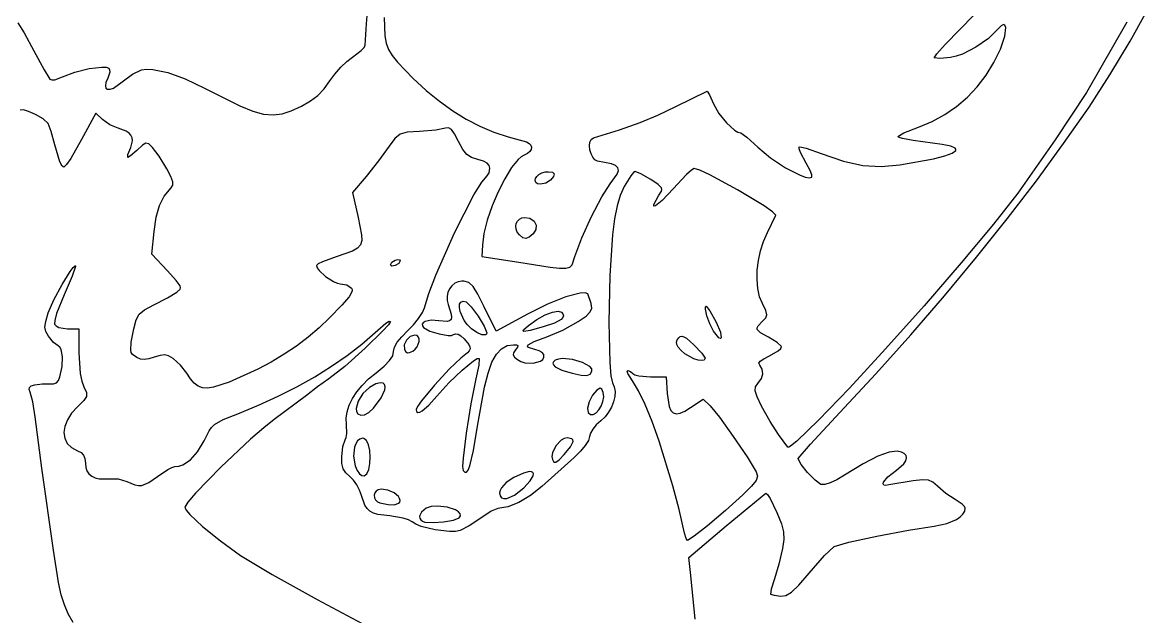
# Model space of a CAD drawing. Extents: x -97 to 313, y -48 to 345.
# Drawn here: x 73.7 to 298.8, y 71.3 to 190.5 of the extents above; entities that cross this region are included whole.
import ezdxf

# ---------------------------------------------------------------- set-up
doc = ezdxf.new("R2010")
doc.units = 0

msp = doc.modelspace()

# ---------------------------------------------------------------- linework, layer by layer
at = {"layer": 'Layer 1'}
for p, q in [((142.636875, 190.240625), (142.877282, 193.423772)), ((146.147014, 191.484167), (146.310977, 187.783822)), ((258.625068, 186.087482), (264.468681, 192.004514)), ((295.727332, 186.733994), (298.79628, 192.269014)), ((72.742688, 190.417455), (73.990064, 188.376083)), ((142.381111, 185.901458), (142.636875, 190.240625)), ((269.231181, 189.191111), (267.297923, 187.283302)), ((269.841355, 189.829478), (269.231181, 189.191111)), ((270.305037, 190.059017), (269.841355, 189.829478)), ((270.617125, 189.920975), (270.305037, 190.059017)), ((270.592798, 187.71381), (270.772515, 189.456595)), ((270.772515, 189.456595), (270.617125, 189.920975)), ((295.028056, 190.558125), (286.940639, 176.411736)), ((73.990064, 188.376083), (75.935417, 184.76375)), ((146.310977, 187.783822), (146.590458, 186.35708)), ((267.297923, 187.283302), (264.793553, 185.524594)), ((269.725069, 185.160625), (270.592798, 187.71381)), ((75.935417, 184.76375), (78.008922, 180.972502)), ((139.805833, 183.546667), (141.58304, 184.88149)), ((141.58304, 184.88149), (142.147238, 185.469322)), ((142.147238, 185.469322), (142.381111, 185.901458)), ((146.590458, 186.35708), (147.067851, 185.073892)), ((147.067851, 185.073892), (147.79284, 183.830209)), ((256.938044, 184.197614), (258.625068, 186.087482)), ((264.793553, 185.524594), (262.122336, 184.159371)), ((268.395293, 182.434595), (269.725069, 185.160625)), ((291.667128, 179.982342), (295.727332, 186.733994)), ((137.454849, 181.502006), (138.683626, 182.687719)), ((138.683626, 182.687719), (139.805833, 183.546667)), ((147.79284, 183.830209), (148.815106, 182.521982)), ((148.815106, 182.521982), (151.950208, 179.295694)), ((256.425347, 183.396736), (256.938044, 184.197614)), ((257.545365, 183.244372), (256.425347, 183.396736)), ((259.688542, 183.432014), (257.545365, 183.244372)), ((260.850494, 183.700685), (259.688542, 183.432014)), ((262.122336, 184.159371), (260.850494, 183.700685)), ((266.843131, 179.915272), (268.395293, 182.434595)), ((78.008922, 180.972502), (79.172153, 179.084028)), ((81.685694, 179.577917), (84.155083, 180.53504)), ((84.155083, 180.53504), (87.041596, 181.239248)), ((87.041596, 181.239248), (89.567468, 181.544943)), ((89.567468, 181.544943), (90.452111, 181.502849)), ((90.452111, 181.502849), (90.954931, 181.306528)), ((91.166614, 180.489529), (90.778542, 179.295694)), ((90.954931, 181.306528), (91.137062, 180.965755)), ((91.137062, 180.965755), (91.166614, 180.489529)), ((95.740779, 180.088361), (97.534236, 180.962569)), ((97.534236, 180.962569), (98.551404, 181.095034)), ((98.551404, 181.095034), (99.781253, 181.04449)), ((99.781253, 181.04449), (102.775125, 180.423895)), ((102.775125, 180.423895), (106.308119, 179.159824)), ((135.272639, 178.775347), (136.268266, 180.145794)), ((136.268266, 180.145794), (137.454849, 181.502006)), ((79.172153, 179.084028), (79.528839, 178.956228)), ((79.528839, 178.956228), (80.12108, 179.006157)), ((80.12108, 179.006157), (81.685694, 179.577917)), ((90.399019, 178.428553), (90.280792, 177.769279)), ((90.778542, 179.295694), (90.399019, 178.428553)), ((91.919069, 177.341997), (93.653681, 178.546042)), ((93.653681, 178.546042), (95.740779, 180.088361)), ((106.308119, 179.159824), (110.1725, 177.311319)), ((134.115356, 177.166689), (135.272639, 178.775347)), ((151.950208, 179.295694), (154.58792, 176.871324)), ((265.075712, 177.609348), (266.843131, 179.915272)), ((287.478611, 173.501319), (291.667128, 179.982342)), ((90.280792, 177.769279), (90.398771, 177.324429)), ((90.398771, 177.324429), (90.72787, 177.100561)), ((90.72787, 177.100561), (91.242999, 177.104231)), ((91.242999, 177.104231), (91.919069, 177.341997)), ((110.1725, 177.311319), (117.218207, 173.749983)), ((131.403783, 174.758098), (132.8685, 175.865529)), ((132.8685, 175.865529), (134.115356, 177.166689)), ((154.58792, 176.871324), (157.237221, 174.704781)), ((204.664028, 173.633611), (210.952292, 176.720417)), ((210.952292, 176.720417), (211.411933, 175.96441)), ((211.411933, 175.96441), (212.204653, 174.145139)), ((263.10016, 175.523515), (265.075712, 177.609348)), ((286.940639, 176.411736), (280.659284, 166.978464)), ((117.218207, 173.749983), (119.812455, 172.705773)), ((127.554321, 172.78609), (129.592917, 173.730625)), ((129.592917, 173.730625), (131.403783, 174.758098)), ((157.237221, 174.704781), (159.909068, 172.789854)), ((201.059305, 171.893806), (204.664028, 173.633611)), ((212.204653, 174.145139), (213.278515, 172.221972)), ((258.553168, 172.038889), (260.923604, 173.664465)), ((260.923604, 173.664465), (263.10016, 175.523515)), ((282.380682, 166.181321), (287.478611, 173.501319)), ((73.895882, 172.935612), (73.205182, 172.894309)), ((74.869926, 172.651226), (73.895882, 172.935612)), ((76.270556, 172.019653), (74.869926, 172.651226)), ((77.834584, 171.167149), (76.270556, 172.019653)), ((78.783891, 170.207187), (77.834584, 171.167149)), ((88.344375, 172.301875), (85.530972, 167.001389)), ((89.720208, 171.014236), (88.344375, 172.301875)), ((119.812455, 172.705773), (121.990808, 172.115245)), ((121.990808, 172.115245), (123.905649, 171.950433)), ((123.905649, 171.950433), (125.709359, 172.183371)), ((125.709359, 172.183371), (127.554321, 172.78609)), ((159.909068, 172.789854), (162.614418, 171.120332)), ((162.614418, 171.120332), (165.36423, 169.690005)), ((197.48557, 170.410284), (201.059305, 171.893806)), ((213.278515, 172.221972), (214.797036, 170.343244)), ((255.995981, 170.65348), (258.553168, 172.038889)), ((79.440055, 168.634308), (78.783891, 170.207187)), ((91.205281, 169.983255), (89.720208, 171.014236)), ((92.842292, 169.303264), (91.205281, 169.983255)), ((94.461436, 168.699124), (92.842292, 169.303264)), ((156.499171, 168.894173), (153.229028, 168.624167)), ((158.494236, 169.276806), (156.499171, 168.894173)), ((159.092916, 169.361324), (158.494236, 169.276806)), ((159.665009, 169.008107), (159.092916, 169.361324)), ((160.295535, 168.129986), (159.665009, 169.008107)), ((165.36423, 169.690005), (168.169459, 168.492662)), ((188.109931, 167.327708), (193.36254, 168.961949)), ((193.36254, 168.961949), (197.48557, 170.410284)), ((214.797036, 170.343244), (216.37756, 168.916869)), ((216.37756, 168.916869), (217.071493, 168.500788)), ((250.356435, 168.352898), (253.259167, 169.514931)), ((253.259167, 169.514931), (255.995981, 170.65348)), ((80.124653, 165.943056), (79.440055, 168.634308)), ((85.530972, 167.001389), (83.330854, 163.184883)), ((95.023078, 168.306059), (94.461436, 168.699124)), ((95.42015, 167.851472), (95.023078, 168.306059)), ((95.373472, 165.405069), (95.722729, 166.755167)), ((95.653188, 167.334723), (95.42015, 167.851472)), ((95.722729, 166.755167), (95.653188, 167.334723)), ((148.320377, 167.246288), (147.170069, 165.652014)), ((149.347729, 168.09462), (148.320377, 167.246288)), ((150.80099, 168.464688), (149.347729, 168.09462)), ((153.229028, 168.624167), (150.80099, 168.464688)), ((161.069514, 166.639792), (160.295535, 168.129986)), ((161.923461, 165.02659), (161.069514, 166.639792)), ((168.169459, 168.492662), (171.041063, 167.522092)), ((171.041063, 167.522092), (173.99, 166.772083)), ((173.99, 166.772083), (174.709887, 166.546041)), ((187.428334, 166.45722), (187.676437, 167.016217)), ((187.676437, 167.016217), (188.109931, 167.327708)), ((217.071493, 168.500788), (217.637431, 168.350764)), ((217.637431, 168.350764), (218.886919, 167.511419)), ((218.886919, 167.511419), (221.077014, 165.493264)), ((249.149306, 167.627569), (250.356435, 168.352898)), ((249.390961, 167.432663), (249.149306, 167.627569)), ((250.048751, 167.209395), (249.390961, 167.432663)), ((252.209653, 166.789722), (250.048751, 167.209395)), ((258.004028, 166.004792), (252.209653, 166.789722)), ((280.659284, 166.978464), (273.173472, 156.276944)), ((81.141774, 162.554136), (80.124653, 165.943056)), ((94.786723, 163.978742), (95.373472, 165.405069)), ((96.581736, 164.822986), (95.343619, 163.711164)), ((97.716398, 165.867911), (96.581736, 164.822986)), ((98.427148, 166.279317), (97.716398, 165.867911)), ((98.995712, 166.112487), (98.427148, 166.279317)), ((99.703819, 165.422708), (98.995712, 166.112487)), ((101.035666, 163.650124), (99.703819, 165.422708)), ((147.170069, 165.652014), (145.035671, 162.735549)), ((162.728369, 164.004877), (161.923461, 165.02659)), ((174.709887, 166.546041), (175.236378, 166.233857)), ((175.370571, 164.59782), (174.901719, 164.210516)), ((175.236378, 166.233857), (175.567584, 165.859236)), ((175.636571, 165.017512), (175.370571, 164.59782)), ((175.567584, 165.859236), (175.701612, 165.445886)), ((175.701612, 165.445886), (175.636571, 165.017512)), ((187.349973, 165.736286), (187.428334, 166.45722)), ((187.425705, 164.938985), (187.349973, 165.736286)), ((187.639883, 164.150887), (187.425705, 164.938985)), ((221.077014, 165.493264), (223.62035, 163.33493)), ((229.368958, 165.155498), (229.358472, 165.510903)), ((229.358472, 165.510903), (229.807565, 165.509337)), ((229.635196, 164.425335), (229.368958, 165.155498)), ((230.751944, 162.265347), (229.635196, 164.425335)), ((229.807565, 165.509337), (230.792364, 165.267513)), ((230.792364, 165.267513), (233.785833, 164.232083)), ((259.743062, 165.673889), (258.004028, 166.004792)), ((260.647334, 165.273297), (259.743062, 165.673889)), ((260.023248, 164.298578), (260.734757, 164.811899)), ((260.792032, 165.049643), (260.647334, 165.273297)), ((260.734757, 164.811899), (260.792032, 165.049643)), ((276.910071, 158.710599), (282.380682, 166.181321)), ((81.59996, 161.683797), (81.141774, 162.554136)), ((83.330854, 163.184883), (82.493626, 161.967822)), ((94.761027, 163.421928), (94.786723, 163.978742)), ((95.343619, 163.711164), (94.761027, 163.421928)), ((102.587778, 161.154097), (101.035666, 163.650124)), ((145.035671, 162.735549), (142.548681, 159.619514)), ((163.680603, 163.387809), (162.728369, 164.004877)), ((164.976528, 162.988542), (163.680603, 163.387809)), ((166.076186, 162.667722), (164.976528, 162.988542)), ((166.823451, 162.283322), (166.076186, 162.667722)), ((167.249181, 161.81497), (166.823451, 162.283322)), ((173.03563, 163.014162), (171.712017, 161.378156)), ((173.653671, 163.554757), (173.03563, 163.014162)), ((174.228125, 163.879306), (173.653671, 163.554757)), ((174.901719, 164.210516), (174.228125, 163.879306)), ((187.976856, 163.45756), (187.639883, 164.150887)), ((188.420977, 162.944575), (187.976856, 163.45756)), ((188.956597, 162.6975), (188.420977, 162.944575)), ((191.745802, 162.125499), (188.956597, 162.6975)), ((192.562567, 161.76824), (191.745802, 162.125499)), ((223.62035, 163.33493), (226.596506, 161.351753)), ((231.561331, 160.809337), (230.751944, 162.265347)), ((233.785833, 164.232083), (238.244243, 162.696576)), ((238.244243, 162.696576), (242.156471, 161.826146)), ((249.546181, 161.90375), (256.27509, 163.151706)), ((256.27509, 163.151706), (258.530721, 163.74222)), ((258.530721, 163.74222), (260.023248, 164.298578)), ((81.985556, 161.453958), (81.59996, 161.683797)), ((82.493626, 161.967822), (81.985556, 161.453958)), ((103.418285, 159.598181), (102.587778, 161.154097)), ((166.802153, 159.698889), (167.21339, 160.300333)), ((167.21339, 160.300333), (167.384236, 161.242292)), ((167.384236, 161.242292), (167.249181, 161.81497)), ((171.712017, 161.378156), (170.343743, 159.157929)), ((176.764846, 159.627317), (177.199356, 160.025578)), ((177.199356, 160.025578), (177.783183, 160.336337)), ((177.783183, 160.336337), (178.496736, 160.510278)), ((178.496736, 160.510278), (179.131736, 160.545556)), ((179.131736, 160.545556), (179.897899, 160.434738)), ((179.131736, 160.545556), (179.131736, 160.545556)), ((179.897899, 160.434738), (180.219646, 160.102314)), ((180.219646, 160.102314), (180.087837, 159.561562)), ((191.505417, 158.137847), (192.89273, 160.071975)), ((193.015353, 161.325759), (192.562567, 161.76824)), ((192.89273, 160.071975), (193.120096, 160.769766)), ((193.120096, 160.769766), (193.015353, 161.325759)), ((196.127827, 160.383275), (195.603375, 159.725486)), ((196.470764, 160.624931), (196.127827, 160.383275)), ((197.62964, 160.140275), (196.470764, 160.624931)), ((199.636944, 158.975694), (197.62964, 160.140275)), ((206.79486, 159.995796), (204.081944, 157.114792)), ((207.784308, 160.884741), (206.79486, 159.995796)), ((208.341736, 161.224653), (207.784308, 160.884741)), ((209.435056, 160.884309), (208.341736, 161.224653)), ((211.469927, 159.921851), (209.435056, 160.884309)), ((217.023782, 156.899655), (211.469927, 159.921851)), ((226.596506, 161.351753), (229.405833, 159.900339)), ((229.405833, 159.900339), (230.560545, 159.485482)), ((231.928087, 159.913763), (231.561331, 160.809337)), ((231.880956, 159.461967), (231.928087, 159.913763)), ((242.156471, 161.826146), (245.823468, 161.5766)), ((245.823468, 161.5766), (249.546181, 161.90375)), ((103.813471, 158.552117), (103.418285, 159.598181)), ((103.452083, 157.291181), (103.811887, 157.841314)), ((103.811887, 157.841314), (103.813471, 158.552117)), ((142.548681, 159.619514), (139.814653, 156.365139)), ((164.170694, 155.893749), (165.727782, 158.44801)), ((165.727782, 158.44801), (166.802153, 159.698889)), ((170.343743, 159.157929), (169.017267, 156.540121)), ((176.422146, 158.765569), (176.499245, 159.190875)), ((176.55314, 158.400717), (176.422146, 158.765569)), ((176.499245, 159.190875), (176.764846, 159.627317)), ((176.91182, 158.145639), (176.55314, 158.400717)), ((177.517778, 158.049653), (176.91182, 158.145639)), ((178.594961, 158.278366), (177.517778, 158.049653)), ((179.493333, 158.825764), (178.594961, 158.278366)), ((180.087837, 159.561562), (179.493333, 158.825764)), ((189.822384, 155.545822), (191.505417, 158.137847)), ((195.603375, 159.725486), (194.292361, 157.564583)), ((201.11275, 158.00498), (199.636944, 158.975694)), ((201.77241, 157.334352), (201.11275, 158.00498)), ((230.560545, 159.485482), (231.448681, 159.337292)), ((231.448681, 159.337292), (231.880956, 159.461967)), ((271.088898, 151.116146), (276.910071, 158.710599)), ((101.107694, 153.75038), (102.08996, 155.643329)), ((102.08996, 155.643329), (103.452083, 157.291181)), ((139.814653, 156.365139), (140.97, 151.382153)), ((160.290035, 148.308645), (164.170694, 155.893749)), ((169.017267, 156.540121), (167.819044, 153.711373)), ((187.762592, 151.59871), (189.822384, 155.545822)), ((193.496614, 155.790625), (192.867296, 153.703724)), ((194.292361, 157.564583), (193.496614, 155.790625)), ((200.253162, 153.992712), (201.197986, 155.721319)), ((201.197986, 155.721319), (201.754598, 156.670801)), ((201.754598, 156.670801), (201.839521, 157.020005)), ((201.839521, 157.020005), (201.77241, 157.334352)), ((204.081944, 157.114792), (201.883883, 154.780244)), ((222.322222, 153.696192), (217.023782, 156.899655)), ((273.173472, 156.276944), (268.318552, 150.057915)), ((100.444342, 151.453838), (101.107694, 153.75038)), ((167.819044, 153.711373), (166.835532, 150.858327)), ((192.867296, 153.703724), (192.361813, 151.12852)), ((200.256185, 153.676026), (200.253162, 153.992712)), ((200.544708, 153.709285), (200.256185, 153.676026)), ((201.883883, 154.780244), (200.544708, 153.709285)), ((224.037824, 152.507148), (222.322222, 153.696192)), ((100.038958, 148.595208), (100.444342, 151.453838)), ((140.97, 151.382153), (141.66016, 147.902151)), ((166.835532, 150.858327), (166.153189, 148.167623)), ((172.911642, 150.650751), (173.293929, 151.033536)), ((173.293929, 151.033536), (173.788674, 151.292721)), ((173.788674, 151.292721), (174.378056, 151.399792)), ((174.378056, 151.399792), (175.383472, 151.223403)), ((174.378056, 151.399792), (174.378056, 151.399792)), ((175.383472, 151.223403), (176.230665, 150.658679)), ((185.803709, 147.278736), (187.762592, 151.59871)), ((192.361813, 151.12852), (191.937569, 147.889653)), ((222.990833, 148.339444), (224.684167, 151.849583)), ((224.684167, 151.849583), (224.037824, 152.507148)), ((264.939283, 143.424955), (271.088898, 151.116146)), ((99.615625, 144.017917), (100.038958, 148.595208)), ((172.555739, 149.628441), (172.659638, 150.172882)), ((172.617768, 149.045943), (172.555739, 149.628441)), ((172.863548, 148.453903), (172.617768, 149.045943)), ((172.659638, 150.172882), (172.911642, 150.650751)), ((176.570228, 148.96516), (176.009653, 148.0925)), ((176.230665, 150.658679), (176.635075, 149.863243)), ((176.635075, 149.863243), (176.570228, 148.96516)), ((268.318552, 150.057915), (261.827806, 142.275385)), ((141.676114, 146.754251), (141.40829, 145.88648)), ((141.66016, 147.902151), (141.676114, 146.754251)), ((156.523508, 139.810694), (160.290035, 148.308645)), ((166.153189, 148.167623), (165.858472, 145.825903)), ((173.310903, 147.880833), (172.863548, 148.453903)), ((173.993362, 147.319411), (173.310903, 147.880833)), ((174.595445, 147.161589), (173.993362, 147.319411)), ((175.229945, 147.416306), (174.595445, 147.161589)), ((176.009653, 148.0925), (175.229945, 147.416306)), ((184.423403, 143.568125), (185.803709, 147.278736)), ((191.937569, 147.889653), (191.39582, 139.760193)), ((221.605995, 144.715968), (222.208815, 146.591566)), ((222.208815, 146.591566), (222.990833, 148.339444)), ((139.82823, 144.647499), (136.533819, 143.497569)), ((140.808419, 145.212881), (139.82823, 144.647499)), ((141.40829, 145.88648), (140.808419, 145.212881)), ((165.858472, 145.825903), (165.779097, 143.576944)), ((221.186536, 142.77186), (221.605995, 144.715968)), ((102.746528, 140.666528), (99.615625, 144.017917)), ((132.936832, 142.063803), (132.626806, 141.768958)), ((133.776861, 142.488013), (132.936832, 142.063803)), ((136.533819, 143.497569), (133.776861, 142.488013)), ((147.434653, 141.910069), (147.716133, 142.411066)), ((147.510165, 141.723753), (147.434653, 141.910069)), ((147.716133, 142.411066), (148.395972, 142.836111)), ((148.395972, 142.836111), (148.933958, 142.941944)), ((149.080216, 142.149906), (148.395972, 141.724861)), ((148.933958, 142.941944), (149.246402, 142.867429)), ((148.933958, 142.941944), (148.933958, 142.941944)), ((149.366111, 142.650903), (149.080216, 142.149906)), ((149.246402, 142.867429), (149.366111, 142.650903)), ((165.779097, 143.576944), (173.178611, 142.395139)), ((173.178611, 142.395139), (179.436119, 141.420162)), ((183.360614, 141.423489), (183.82771, 141.879202)), ((183.82771, 141.879202), (184.423403, 143.568125)), ((220.954604, 140.818453), (221.186536, 142.77186)), ((261.827806, 142.275385), (254.389349, 133.689715)), ((258.483347, 135.664016), (264.939283, 143.424955)), ((81.613776, 137.955413), (83.203174, 140.537474)), ((83.658321, 139.596777), (82.038472, 135.86875)), ((83.203174, 140.537474), (83.812498, 141.356399)), ((84.322708, 141.566111), (83.658321, 139.596777)), ((83.812498, 141.356399), (84.208056, 141.707222)), ((84.208056, 141.707222), (84.260972, 141.716042)), ((84.260972, 141.716042), (84.322708, 141.566111)), ((84.260972, 141.716042), (84.260972, 141.716042)), ((104.488842, 138.759231), (102.746528, 140.666528)), ((132.626806, 141.768958), (132.766068, 141.28651)), ((132.766068, 141.28651), (133.153232, 140.717616)), ((133.153232, 140.717616), (134.432912, 139.506371)), ((147.716132, 141.626619), (147.510165, 141.723753)), ((148.395972, 141.724861), (147.716132, 141.626619)), ((155.109085, 136.115375), (156.523508, 139.810694)), ((179.436119, 141.420162), (181.318669, 141.209901)), ((181.318669, 141.209901), (182.575551, 141.205699)), ((182.575551, 141.205699), (183.360614, 141.423489)), ((191.39582, 139.760193), (191.217236, 130.340431)), ((220.914362, 138.914957), (220.954604, 140.818453)), ((79.980963, 134.881235), (81.613776, 137.955413)), ((105.275354, 137.652614), (104.488842, 138.759231)), ((105.359125, 137.285408), (105.275354, 137.652614)), ((134.432912, 139.506371), (135.98914, 138.506993)), ((135.98914, 138.506993), (136.721989, 138.202931)), ((136.721989, 138.202931), (137.345208, 138.09125)), ((137.345208, 138.09125), (138.65684, 137.837203)), ((138.65684, 137.837203), (139.620625, 137.226944)), ((159.739799, 137.688459), (159.280132, 137.072484)), ((160.31774, 138.173155), (159.739799, 137.688459)), ((160.993998, 138.496704), (160.31774, 138.173155)), ((161.748611, 138.629236), (160.993998, 138.496704)), ((162.171944, 138.611597), (161.748611, 138.629236)), ((161.748611, 138.629236), (161.748611, 138.629236)), ((163.112886, 138.31602), (162.171944, 138.611597)), ((163.981737, 137.516942), (163.112886, 138.31602)), ((164.962132, 135.984167), (163.981737, 137.516942)), ((221.069974, 137.120583), (220.914362, 138.914957)), ((82.038472, 135.86875), (80.517786, 132.087972)), ((99.994861, 133.840278), (102.725729, 135.242663)), ((102.725729, 135.242663), (104.607431, 136.380278)), ((104.607431, 136.380278), (105.262678, 136.981391)), ((105.262678, 136.981391), (105.359125, 137.285408)), ((139.133569, 135.484242), (137.679744, 133.772148)), ((139.732901, 136.570587), (139.133569, 135.484242)), ((139.620625, 137.226944), (139.756784, 136.940279)), ((139.756784, 136.940279), (139.732901, 136.570587)), ((154.234444, 133.267014), (155.109085, 136.115375)), ((158.9587, 136.355101), (158.795461, 135.566178)), ((158.795461, 135.566178), (158.810376, 134.735586)), ((159.280132, 137.072484), (158.9587, 136.355101)), ((166.237708, 133.4875), (164.962132, 135.984167)), ((182.617148, 135.472772), (178.909393, 134.010184)), ((185.4906, 136.222742), (182.617148, 135.472772)), ((186.448503, 136.274346), (185.4906, 136.222742)), ((186.998681, 136.080417), (186.448503, 136.274346)), ((187.660139, 134.157778), (186.998681, 136.080417)), ((221.425604, 135.494541), (221.069974, 137.120583)), ((221.985417, 134.096042), (221.425604, 135.494541)), ((251.743211, 127.860323), (258.483347, 135.664016)), ((78.845833, 132.235139), (79.980963, 134.881235)), ((97.053317, 132.009902), (98.136435, 132.88411)), ((98.136435, 132.88411), (99.994861, 133.840278)), ((137.679744, 133.772148), (135.228542, 131.238542)), ((153.831777, 132.30875), (154.234444, 133.267014)), ((158.810376, 134.735586), (159.023403, 133.893194)), ((159.023403, 133.893194), (159.627161, 131.991261)), ((161.249683, 133.33611), (161.297694, 133.983372)), ((161.397462, 132.535709), (161.249683, 133.33611)), ((161.297694, 133.983372), (161.553931, 134.415948)), ((161.553931, 134.415948), (162.030833, 134.572292)), ((162.030833, 134.572292), (162.595278, 134.448819)), ((162.030833, 134.572292), (162.030833, 134.572292)), ((162.595278, 134.448819), (163.617012, 133.470486)), ((163.617012, 133.470486), (165.003525, 131.57457)), ((168.636597, 128.557431), (166.237708, 133.4875)), ((178.909393, 134.010184), (174.898403, 132.014653)), ((187.496016, 132.427046), (187.783195, 133.209646)), ((187.783195, 133.209646), (187.660139, 134.157778)), ((210.568361, 133.021892), (210.572903, 133.433415)), ((210.868696, 131.668211), (210.568361, 133.021892)), ((210.572903, 133.433415), (210.705347, 133.584514)), ((210.705347, 133.584514), (211.430478, 132.638888)), ((210.705347, 133.584514), (210.705347, 133.584514)), ((222.674056, 132.7171), (221.985417, 134.096042)), ((254.389349, 133.689715), (246.691295, 125.061271)), ((78.318324, 130.519099), (78.845833, 132.235139)), ((80.135262, 130.730873), (80.089375, 129.986181)), ((80.517786, 132.087972), (80.135262, 130.730873)), ((95.973194, 129.024861), (96.435554, 130.847028)), ((96.435554, 130.847028), (97.053317, 132.009902)), ((135.228542, 131.238542), (133.13462, 129.250327)), ((152.070253, 129.874099), (153.07442, 131.12764)), ((153.07442, 131.12764), (153.831777, 132.30875)), ((155.565219, 130.760724), (154.385306, 130.499181)), ((157.153681, 130.674097), (155.565219, 130.760724)), ((158.781833, 130.535501), (157.153681, 130.674097)), ((159.27775, 130.653986), (158.781833, 130.535501)), ((159.576482, 130.923293), (159.27775, 130.653986)), ((159.689222, 131.362643), (159.576482, 130.923293)), ((159.627161, 131.991261), (159.689222, 131.362643)), ((162.230635, 130.721685), (161.397462, 132.535709)), ((162.891153, 129.831157), (162.230635, 130.721685)), ((165.003525, 131.57457), (166.224404, 129.556942)), ((174.898403, 132.014653), (168.636597, 128.557431)), ((175.110069, 129.721597), (176.799775, 130.906277)), ((176.799775, 130.906277), (178.448785, 131.821482)), ((178.448785, 131.821482), (179.914515, 132.409938)), ((179.914515, 132.409938), (181.054375, 132.614375)), ((181.651913, 130.930308), (180.328191, 130.205224)), ((181.054375, 132.614375), (181.689375, 132.420347)), ((181.054375, 132.614375), (181.054375, 132.614375)), ((181.977698, 131.290232), (181.651913, 130.930308)), ((181.689375, 132.420347), (181.989877, 132.030184)), ((182.088168, 131.655168), (181.977698, 131.290232)), ((181.989877, 132.030184), (182.088168, 131.655168)), ((185.076042, 130.488889), (186.644875, 131.592589)), ((186.644875, 131.592589), (187.496016, 132.427046)), ((211.457773, 130.024729), (210.868696, 131.668211)), ((211.430478, 132.638888), (212.716181, 130.365417)), ((221.123042, 129.65203), (222.029514, 130.612361)), ((222.029514, 130.612361), (222.691367, 131.278027)), ((222.907794, 131.878684), (222.674056, 132.7171)), ((222.691367, 131.278027), (222.907794, 131.878684)), ((78.143966, 129.387103), (78.318324, 130.519099)), ((78.324951, 128.510549), (78.143966, 129.387103)), ((78.863472, 127.560833), (78.324951, 128.510549)), ((80.089375, 129.986181), (80.395117, 129.61494)), ((80.395117, 129.61494), (80.966536, 129.328157)), ((80.966536, 129.328157), (82.70875, 129.077778)), ((82.70875, 129.077778), (84.984167, 129.077778)), ((84.984167, 129.077778), (84.984167, 124.218264)), ((95.459027, 126.379325), (95.973194, 129.024861)), ((133.13462, 129.250327), (130.920511, 127.370061)), ((141.697479, 125.994292), (144.374306, 128.336944)), ((145.925725, 128.610385), (142.381914, 125.147714)), ((144.374306, 128.336944), (146.535205, 130.151368)), ((147.026702, 129.843255), (145.925725, 128.610385)), ((146.535205, 130.151368), (147.192995, 130.550309)), ((147.434653, 130.515347), (147.026702, 129.843255)), ((147.192995, 130.550309), (147.434653, 130.515347)), ((149.699474, 127.465454), (150.927153, 128.698542)), ((150.927153, 128.698542), (152.070253, 129.874099)), ((154.012975, 130.266493), (153.820085, 129.981138)), ((153.820085, 129.981138), (153.832402, 129.654575)), ((153.832402, 129.654575), (154.075694, 129.298264)), ((154.385306, 130.499181), (154.012975, 130.266493)), ((154.075694, 129.298264), (155.32047, 128.595588)), ((155.32047, 128.595588), (157.182966, 128.019507)), ((163.697708, 129.033681), (162.891153, 129.831157)), ((164.779318, 128.286742), (163.697708, 129.033681)), ((166.224404, 129.556942), (166.749236, 128.213472)), ((174.006127, 128.615919), (174.116518, 128.847717)), ((174.178213, 128.518584), (174.006127, 128.615919)), ((174.116518, 128.847717), (175.110069, 129.721597)), ((175.444464, 128.720402), (174.178213, 128.518584)), ((178.064583, 129.439375), (175.444464, 128.720402)), ((180.328191, 130.205224), (178.064583, 129.439375)), ((178.7525, 127.419722), (181.977513, 128.765016)), ((181.977513, 128.765016), (185.076042, 130.488889)), ((191.217236, 130.340431), (191.401023, 122.280331)), ((212.187014, 128.592708), (211.457773, 130.024729)), ((213.262086, 127.249308), (212.187014, 128.592708)), ((212.716181, 130.365417), (213.590917, 128.349905)), ((213.590917, 128.349905), (213.75147, 127.239788)), ((220.9476, 129.269617), (221.123042, 129.65203)), ((220.96916, 128.919801), (220.9476, 129.269617)), ((221.638702, 128.220259), (220.96916, 128.919801)), ((79.875294, 126.331141), (78.863472, 127.560833)), ((80.839028, 125.611736), (79.875294, 126.331141)), ((95.362809, 124.798165), (95.459027, 126.379325)), ((130.920511, 127.370061), (128.585576, 125.597551)), ((148.256333, 125.355687), (148.804404, 126.34465)), ((148.804404, 126.34465), (149.699474, 127.465454)), ((150.643317, 126.76822), (150.204987, 125.819447)), ((151.406568, 127.498144), (150.643317, 126.76822)), ((152.338264, 127.790139), (151.406568, 127.498144)), ((152.771553, 127.68391), (152.338264, 127.790139)), ((152.338264, 127.790139), (152.338264, 127.790139)), ((153.053811, 127.397179), (152.771553, 127.68391)), ((152.796834, 125.404091), (153.190095, 126.473984)), ((153.191254, 126.97789), (153.053811, 127.397179)), ((153.190095, 126.473984), (153.191254, 126.97789)), ((157.182966, 128.019507), (158.995542, 127.727822)), ((158.995542, 127.727822), (159.674472, 127.737941)), ((159.674472, 127.737941), (160.090556, 127.878333)), ((160.090556, 127.878333), (160.503456, 128.06488)), ((160.503456, 128.06488), (160.984506, 127.992556)), ((160.984506, 127.992556), (161.541134, 127.658069)), ((161.541134, 127.658069), (162.180764, 127.058125)), ((162.180764, 127.058125), (163.152963, 125.8939)), ((165.761078, 127.870638), (164.779318, 128.286742)), ((166.474035, 127.831002), (165.761078, 127.870638)), ((166.676915, 127.966622), (166.474035, 127.831002)), ((166.749236, 128.213472), (166.676915, 127.966622)), ((175.012148, 125.837996), (176.210107, 126.511657)), ((176.210107, 126.511657), (178.7525, 127.419722)), ((204.773782, 126.396171), (204.898756, 126.833961)), ((204.8519, 125.914531), (204.773782, 126.396171)), ((204.898756, 126.833961), (205.228472, 127.260972)), ((205.228472, 127.260972), (205.522993, 127.483939)), ((205.522993, 127.483939), (205.845833, 127.560833)), ((205.845833, 127.560833), (206.26842, 127.461513)), ((205.845833, 127.560833), (205.845833, 127.560833)), ((206.26842, 127.461513), (206.791404, 127.154356)), ((206.791404, 127.154356), (208.271181, 125.858681)), ((213.584004, 127.091203), (213.262086, 127.249308)), ((213.75147, 127.239788), (213.584004, 127.091203)), ((223.2025, 127.357986), (221.638702, 128.220259)), ((224.945462, 126.319515), (223.2025, 127.357986)), ((225.795417, 125.479444), (224.945462, 126.319515)), ((244.740995, 120.040866), (251.743211, 127.860323)), ((81.169686, 125.35261), (80.839028, 125.611736)), ((81.420701, 124.880971), (81.169686, 125.35261)), ((81.677449, 123.431021), (81.420701, 124.880971)), ((84.984167, 124.218264), (85.239443, 120.119297)), ((95.484425, 124.285289), (95.362809, 124.798165)), ((95.726123, 123.892783), (95.484425, 124.285289)), ((96.590556, 123.274583), (95.726123, 123.892783)), ((126.129174, 123.9326), (123.550667, 122.375016)), ((128.585576, 125.597551), (126.129174, 123.9326)), ((142.381914, 125.147714), (138.277667, 121.498131)), ((138.780363, 123.725744), (141.697479, 125.994292)), ((147.876139, 123.654891), (148.069653, 124.518125)), ((148.069653, 124.518125), (148.256333, 125.355687)), ((150.204987, 125.819447), (150.248056, 124.870903)), ((150.248056, 124.870903), (150.493916, 124.413993)), ((150.493916, 124.413993), (150.816087, 124.219673)), ((150.816087, 124.219673), (151.273166, 124.276002)), ((151.273166, 124.276002), (151.92375, 124.571042)), ((151.92375, 124.571042), (152.417163, 124.93399)), ((152.417163, 124.93399), (152.796834, 125.404091)), ((162.870416, 124.221117), (161.519306, 123.142292)), ((163.234478, 124.646459), (162.870416, 124.221117)), ((163.152963, 125.8939), (163.369728, 125.447209)), ((163.398908, 125.043275), (163.234478, 124.646459)), ((163.369728, 125.447209), (163.398908, 125.043275)), ((167.787098, 122.377403), (168.674655, 123.986067)), ((168.674655, 123.986067), (169.675926, 125.064455)), ((169.675926, 125.064455), (170.816079, 125.669636)), ((170.816079, 125.669636), (172.120278, 125.858681)), ((172.08572, 124.259866), (172.007547, 123.812443)), ((172.481875, 124.826806), (172.08572, 124.259866)), ((172.120278, 125.858681), (172.723918, 125.822535)), ((172.884587, 125.363296), (172.481875, 124.826806)), ((172.723918, 125.822535), (172.971978, 125.676306)), ((172.971978, 125.676306), (172.884587, 125.363296)), ((174.89559, 125.565901), (175.012148, 125.837996)), ((175.089052, 125.324607), (174.89559, 125.565901)), ((176.37125, 124.897361), (175.089052, 125.324607)), ((177.275825, 124.635156), (176.37125, 124.897361)), ((177.873018, 124.306012), (177.275825, 124.635156)), ((178.177938, 123.895512), (177.873018, 124.306012)), ((178.205694, 123.389236), (178.177938, 123.895512)), ((205.131458, 125.355972), (204.8519, 125.914531)), ((205.694524, 124.674233), (205.131458, 125.355972)), ((206.460572, 124.03903), (205.694524, 124.674233)), ((208.258804, 123.047866), (206.460572, 124.03903)), ((208.271181, 125.858681), (209.860662, 124.165343)), ((209.860662, 124.165343), (210.520139, 123.159931)), ((223.396528, 123.609722), (225.179489, 124.643666)), ((225.179489, 124.643666), (225.67256, 125.11637)), ((225.67256, 125.11637), (225.795417, 125.479444)), ((246.691295, 125.061271), (239.421761, 117.150415)), ((81.596566, 121.523616), (81.677449, 123.431021)), ((97.315207, 122.990473), (96.590556, 123.274583)), ((98.093466, 122.909527), (97.315207, 122.990473)), ((98.991191, 123.033158), (98.093466, 122.909527)), ((100.074236, 123.362778), (98.991191, 123.033158)), ((101.252863, 123.727323), (100.074236, 123.362778)), ((102.152156, 123.812435), (101.252863, 123.727323)), ((102.962785, 123.604368), (102.152156, 123.812435)), ((103.875417, 123.089375), (102.962785, 123.604368)), ((105.345351, 121.784331), (103.875417, 123.089375)), ((106.609444, 120.134861), (105.345351, 121.784331)), ((123.550667, 122.375016), (120.849414, 120.924603)), ((135.633978, 121.537715), (138.780363, 123.725744)), ((144.559514, 120.249514), (146.174793, 121.583592)), ((146.174793, 121.583592), (147.262427, 122.697716)), ((147.262427, 122.697716), (147.876139, 123.654891)), ((161.519306, 123.142292), (159.241663, 121.010562)), ((161.791051, 120.78276), (164.048242, 122.614074)), ((164.048242, 122.614074), (164.810527, 123.062717)), ((165.155415, 121.76931), (164.570833, 119.014792)), ((164.810527, 123.062717), (165.214653, 123.098194)), ((165.214653, 123.098194), (165.155415, 121.76931)), ((166.98809, 120.181395), (167.787098, 122.377403)), ((172.007547, 123.812443), (172.267961, 123.382722)), ((172.267961, 123.382722), (172.887569, 122.868889)), ((172.887569, 122.868889), (173.580884, 122.485719)), ((173.580884, 122.485719), (174.380195, 122.24174)), ((174.380195, 122.24174), (176.068498, 122.149093)), ((176.068498, 122.149093), (177.495868, 122.546432)), ((177.495868, 122.546432), (177.969013, 122.914933)), ((177.969013, 122.914933), (178.205694, 123.389236)), ((180.093626, 122.447183), (179.979417, 122.130916)), ((179.979417, 122.130916), (180.100985, 121.796265)), ((180.454653, 122.736597), (180.093626, 122.447183)), ((180.100985, 121.796265), (180.447285, 121.4517)), ((181.098415, 122.967247), (180.454653, 122.736597)), ((181.901042, 123.062917), (181.098415, 122.967247)), ((183.938435, 122.887233), (181.901042, 123.062917)), ((181.901042, 123.062917), (181.901042, 123.062917)), ((185.954839, 122.30688), (183.938435, 122.887233)), ((187.426012, 121.47616), (185.954839, 122.30688)), ((191.401023, 122.280331), (191.628559, 119.58827)), ((209.119583, 122.761721), (208.258804, 123.047866)), ((209.840533, 122.661744), (209.119583, 122.761721)), ((210.335953, 122.782845), (209.840533, 122.661744)), ((210.520139, 123.159931), (210.335953, 122.782845)), ((221.305879, 122.126012), (221.575644, 122.551056)), ((221.447431, 121.757639), (221.305879, 122.126012)), ((221.960019, 120.962552), (221.447431, 121.757639)), ((221.575644, 122.551056), (222.268576, 123.042412)), ((222.268576, 123.042412), (223.396528, 123.609722)), ((80.867868, 118.659795), (81.165347, 119.420486)), ((81.165347, 119.420486), (81.596566, 121.523616)), ((85.239443, 120.119297), (85.549164, 118.576436)), ((107.34922, 118.99789), (106.609444, 120.134861)), ((120.849414, 120.924603), (115.076111, 118.344514)), ((128.697494, 117.428864), (132.269347, 119.436618)), ((132.269347, 119.436618), (135.633978, 121.537715)), ((138.277667, 121.498131), (135.087431, 119.032431)), ((143.060949, 118.99281), (144.559514, 120.249514)), ((159.241663, 121.010562), (156.268534, 117.746934)), ((159.126789, 118.215188), (161.791051, 120.78276)), ((166.252464, 117.340974), (166.98809, 120.181395)), ((180.447285, 121.4517), (181.769913, 120.766703)), ((181.769913, 120.766703), (183.858958, 120.143681)), ((183.858958, 120.143681), (185.658981, 119.779979)), ((185.658981, 119.779979), (186.808535, 119.716084)), ((186.808535, 119.716084), (187.475489, 119.967411)), ((187.79331, 121.015132), (187.426012, 121.47616)), ((187.475489, 119.967411), (187.827708, 120.549375)), ((187.827708, 120.549375), (187.79331, 121.015132)), ((191.628559, 119.58827), (191.946389, 118.229861)), ((194.873783, 120.543358), (194.997917, 120.708125)), ((195.007474, 120.094566), (194.873783, 120.543358)), ((194.997917, 120.708125), (195.567904, 120.518996)), ((194.997917, 120.708125), (194.997917, 120.708125)), ((195.923958, 118.617917), (195.007474, 120.094566)), ((195.567904, 120.518996), (196.038611, 120.064306)), ((196.038611, 120.064306), (196.441474, 119.814324)), ((196.441474, 119.814324), (197.244236, 119.609608)), ((197.244236, 119.609608), (199.584028, 119.420486)), ((199.584028, 119.420486), (202.732569, 119.420486)), ((202.732569, 119.420486), (202.926597, 116.104375)), ((221.782428, 119.070331), (222.069814, 120.047524)), ((222.069814, 120.047524), (221.960019, 120.962552)), ((237.498819, 112.232639), (244.740995, 120.040866)), ((75.012807, 116.906675), (75.072821, 117.306193)), ((75.072821, 117.306193), (75.429637, 117.596485)), ((75.429637, 117.596485), (76.111806, 117.824167)), ((76.111806, 117.824167), (77.608029, 118.025567)), ((77.608029, 118.025567), (79.145694, 118.000556)), ((79.145694, 118.000556), (79.915222, 117.989499)), ((79.915222, 117.989499), (80.470219, 118.196023)), ((80.470219, 118.196023), (80.867868, 118.659795)), ((85.549164, 118.576436), (85.971944, 117.436111)), ((85.971944, 117.436111), (86.49486, 116.305939)), ((108.086978, 118.14115), (107.34922, 118.99789)), ((108.869234, 117.554981), (108.086978, 118.14115)), ((109.742506, 117.22972), (108.869234, 117.554981)), ((110.753312, 117.155705), (109.742506, 117.22972)), ((111.94817, 117.323273), (110.753312, 117.155705)), ((115.076111, 118.344514), (111.94817, 117.323273)), ((124.92944, 115.520866), (128.697494, 117.428864)), ((132.787052, 117.438018), (130.580694, 115.7075)), ((135.087431, 119.032431), (132.787052, 117.438018)), ((140.678139, 116.379103), (141.764687, 117.698384)), ((141.764687, 117.698384), (143.060949, 118.99281)), ((143.218958, 117.295), (141.910039, 116.07105)), ((144.487824, 117.988767), (143.218958, 117.295)), ((145.441458, 118.238681), (144.487824, 117.988767)), ((145.944665, 118.165093), (145.441458, 118.238681)), ((145.441458, 118.238681), (145.441458, 118.238681)), ((146.261339, 117.88941), (145.944665, 118.165093)), ((146.387505, 117.432164), (146.261339, 117.88941)), ((146.319186, 116.813884), (146.387505, 117.432164)), ((156.268534, 117.746934), (153.687266, 114.605707)), ((156.739167, 115.522292), (159.126789, 118.215188)), ((164.570833, 119.014792), (163.536417, 114.034272)), ((164.870694, 109.498611), (166.252464, 117.340974)), ((189.485764, 117.13625), (188.806667, 116.721736)), ((189.833252, 116.960082), (189.485764, 117.13625)), ((189.485764, 117.13625), (189.485764, 117.13625)), ((191.946389, 118.229861), (192.307378, 117.405315)), ((192.307378, 117.405315), (192.456531, 116.465549)), ((197.149958, 116.635238), (195.923958, 118.617917)), ((220.526344, 116.606926), (220.604972, 117.389142)), ((220.604972, 117.389142), (221.103472, 118.08875)), ((221.103472, 118.08875), (221.782428, 119.070331)), ((239.421761, 117.150415), (233.268859, 110.717512)), ((75.221042, 116.351319), (75.012807, 116.906675)), ((75.745778, 114.431829), (75.221042, 116.351319)), ((86.534685, 115.495114), (85.982254, 114.649371)), ((86.49486, 116.305939), (86.534685, 115.495114)), ((120.976208, 113.719038), (124.92944, 115.520866)), ((130.580694, 115.7075), (124.124861, 110.847986)), ((139.163829, 113.717441), (139.808716, 115.047833)), ((139.808716, 115.047833), (140.678139, 116.379103)), ((141.910039, 116.07105), (140.977326, 114.536711)), ((144.021528, 113.141042), (145.583186, 115.176347)), ((145.583186, 115.176347), (146.319186, 116.813884)), ((155.140166, 113.708449), (156.739167, 115.522292)), ((187.954936, 115.714273), (187.299048, 114.415883)), ((188.806667, 116.721736), (187.954936, 115.714273)), ((190.094306, 116.271944), (189.833252, 116.960082)), ((190.017134, 114.456419), (190.176511, 115.382496)), ((190.176511, 115.382496), (190.094306, 116.271944)), ((192.40583, 115.449266), (192.16726, 114.395164)), ((192.456531, 116.465549), (192.40583, 115.449266)), ((198.485887, 113.874048), (197.149958, 116.635238)), ((202.926597, 116.104375), (203.302573, 113.479135)), ((207.600903, 113.246875), (210.096806, 114.940208)), ((210.096806, 114.940208), (211.534375, 113.582014)), ((220.919285, 115.425708), (220.526344, 116.606926)), ((221.835486, 113.529097), (220.919285, 115.425708)), ((76.208819, 111.377153), (75.745778, 114.431829)), ((84.728403, 113.414444), (83.524003, 112.099264)), ((85.982254, 114.649371), (84.728403, 113.414444)), ((116.848819, 112.029792), (120.976208, 113.719038)), ((138.750887, 112.400795), (139.163829, 113.717441)), ((140.977326, 114.536711), (140.583346, 113.060805)), ((140.583346, 113.060805), (140.63917, 112.460021)), ((143.096005, 112.284086), (144.021528, 113.141042)), ((152.883376, 113.472962), (152.585208, 112.841181)), ((152.585208, 112.841181), (152.671341, 112.440313)), ((153.687266, 114.605707), (152.883376, 113.472962)), ((153.305829, 112.328521), (153.817791, 112.593964)), ((153.817791, 112.593964), (155.140166, 113.708449)), ((163.536417, 114.034272), (162.597598, 108.148872)), ((187.299048, 114.415883), (186.964816, 113.152555)), ((186.964816, 113.152555), (187.078056, 112.250278)), ((188.64137, 112.194043), (189.194378, 112.788629)), ((189.194378, 112.788629), (189.671362, 113.567275)), ((189.671362, 113.567275), (190.017134, 114.456419)), ((191.752804, 113.341945), (191.174446, 112.328308)), ((192.16726, 114.395164), (191.752804, 113.341945)), ((199.88842, 110.460822), (198.485887, 113.874048)), ((203.302573, 113.479135), (203.649889, 112.668396)), ((203.649889, 112.668396), (204.124128, 112.179356)), ((206.463679, 112.545775), (207.600903, 113.246875)), ((211.534375, 113.582014), (213.384684, 111.321343)), ((223.551898, 110.435046), (221.835486, 113.529097)), ((77.575833, 101.076042), (76.208819, 111.377153)), ((82.662731, 110.773137), (82.144607, 109.472087)), ((83.524003, 112.099264), (82.662731, 110.773137)), ((112.180877, 109.836964), (113.908159, 110.833839)), ((113.908159, 110.833839), (116.848819, 112.029792)), ((124.124861, 110.847986), (122.018845, 109.205598)), ((138.577303, 111.110762), (138.750887, 112.400795)), ((138.650486, 109.860208), (138.577303, 111.110762)), ((140.63917, 112.460021), (140.890625, 112.012153)), ((140.890625, 112.012153), (141.490551, 111.705524)), ((141.490551, 111.705524), (142.239012, 111.800874)), ((142.239012, 111.800874), (143.096005, 112.284086)), ((152.671341, 112.440313), (152.917614, 112.273365)), ((152.917614, 112.273365), (153.305829, 112.328521)), ((187.078056, 112.250278), (187.528023, 111.851304)), ((187.528023, 111.851304), (188.067523, 111.85708)), ((188.067523, 111.85708), (188.64137, 112.194043)), ((189.573958, 110.574583), (188.687242, 109.764333)), ((190.444169, 111.392954), (189.573958, 110.574583)), ((191.174446, 112.328308), (190.444169, 111.392954)), ((201.314234, 106.52204), (199.88842, 110.460822)), ((204.124128, 112.179356), (204.740821, 112.00235)), ((204.740821, 112.00235), (205.515495, 112.127712)), ((205.515495, 112.127712), (206.463679, 112.545775)), ((213.384684, 111.321343), (216.164824, 107.455818)), ((225.230972, 107.831736), (223.551898, 110.435046)), ((233.268859, 110.717512), (228.920706, 106.522923)), ((231.631673, 105.89472), (237.498819, 112.232639)), ((82.144607, 109.472087), (81.969653, 108.232137)), ((81.969653, 108.232137), (82.137888, 107.089312)), ((110.057847, 106.605833), (111.089823, 108.580513)), ((111.089823, 108.580513), (111.591893, 109.269852)), ((111.591893, 109.269852), (112.180877, 109.836964)), ((122.018845, 109.205598), (119.364096, 106.90232)), ((138.717516, 108.022554), (138.650486, 109.860208)), ((162.597598, 108.148872), (161.999372, 103.103706)), ((164.06846, 104.612523), (164.870694, 109.498611)), ((187.511934, 108.111326), (187.342639, 107.434861)), ((187.980018, 108.915532), (187.511934, 108.111326)), ((188.687242, 109.764333), (187.980018, 108.915532)), ((82.137888, 107.089312), (82.649335, 106.079635)), ((82.649335, 106.079635), (83.504013, 105.239129)), ((108.782356, 104.409411), (110.057847, 106.605833)), ((119.364096, 106.90232), (113.431111, 101.317874)), ((137.877507, 105.458028), (138.359444, 106.791042)), ((138.359444, 106.791042), (138.587114, 107.280436)), ((138.587114, 107.280436), (138.717516, 108.022554)), ((140.483595, 106.000601), (140.222009, 105.284072)), ((140.844026, 106.56396), (140.483595, 106.000601)), ((141.292113, 106.939083), (140.844026, 106.56396)), ((141.816667, 107.090903), (141.292113, 106.939083)), ((142.125347, 107.064444), (141.816667, 107.090903)), ((141.816667, 107.090903), (141.816667, 107.090903)), ((142.654636, 106.667274), (142.125347, 107.064444)), ((143.036722, 105.81008), (142.654636, 106.667274)), ((181.632913, 106.722685), (180.561385, 105.585707)), ((182.241012, 107.063523), (181.632913, 106.722685)), ((182.853542, 107.187917), (182.241012, 107.063523)), ((183.811204, 107.007618), (182.853542, 107.187917)), ((182.853542, 107.187917), (182.853542, 107.187917)), ((183.518689, 105.38364), (184.036839, 106.426371)), ((184.01626, 106.770897), (183.811204, 107.007618)), ((184.036839, 106.426371), (184.01626, 106.770897)), ((187.116759, 106.67683), (186.481601, 105.670195)), ((187.342639, 107.434861), (187.116759, 106.67683)), ((204.062408, 97.573718), (201.314234, 106.52204)), ((216.164824, 107.455818), (218.931614, 103.34169)), ((227.065417, 105.327014), (225.230972, 107.831736)), ((228.920706, 106.522923), (227.638446, 105.502611)), ((229.190903, 103.016319), (231.631673, 105.89472)), ((83.504013, 105.239129), (84.701944, 104.603819)), ((84.701944, 104.603819), (85.445592, 104.223825)), ((85.445592, 104.223825), (85.929859, 103.717153)), ((85.929859, 103.717153), (86.192635, 103.023224)), ((107.359786, 102.79275), (108.782356, 104.409411)), ((137.653889, 103.369097), (137.877507, 105.458028)), ((140.222009, 105.284072), (140.040134, 103.531765)), ((143.27054, 104.646219), (143.036722, 105.81008)), ((143.355022, 103.329047), (143.27054, 104.646219)), ((163.34611, 101.585823), (164.06846, 104.612523)), ((179.901717, 104.165042), (179.808442, 103.469595)), ((180.561385, 105.585707), (179.901717, 104.165042)), ((181.242434, 102.756592), (182.245, 103.818889)), ((182.245, 103.818889), (183.518689, 105.38364)), ((185.500852, 104.500789), (184.238194, 103.254444)), ((186.481601, 105.670195), (185.500852, 104.500789)), ((227.257902, 105.303283), (227.065417, 105.327014)), ((227.638446, 105.502611), (227.257902, 105.303283)), ((247.388966, 104.336449), (245.152504, 103.523497)), ((249.034653, 104.489167), (247.388966, 104.336449)), ((249.860114, 104.31541), (249.034653, 104.489167)), ((250.442308, 104.024345), (249.860114, 104.31541)), ((250.781954, 103.631729), (250.442308, 104.024345)), ((250.879768, 103.153316), (250.781954, 103.631729)), ((86.192635, 103.023224), (86.271806, 102.081458)), ((86.271806, 102.081458), (86.355586, 101.266195)), ((103.624902, 101.258163), (104.219375, 101.42)), ((104.219375, 101.42), (105.029983, 101.521141)), ((105.029983, 101.521141), (105.826629, 101.786173)), ((105.826629, 101.786173), (107.359786, 102.79275)), ((113.431111, 101.317874), (108.371338, 96.104195)), ((137.711511, 102.016913), (137.653889, 103.369097)), ((137.96588, 101.001203), (137.711511, 102.016913)), ((140.040134, 103.531765), (140.387917, 101.587569)), ((140.387917, 101.587569), (140.773872, 100.625605)), ((143.071713, 100.848195), (143.289101, 102.01192)), ((143.289101, 102.01192), (143.355022, 103.329047)), ((161.999372, 103.103706), (161.904543, 101.441559)), ((161.904543, 101.441559), (161.986736, 100.643889)), ((163.002835, 100.733283), (163.34611, 101.585823)), ((184.238194, 103.254444), (177.773542, 97.398333)), ((179.808442, 103.469595), (179.916667, 102.84875)), ((179.916667, 102.84875), (180.210737, 102.327336)), ((180.210737, 102.327336), (180.608502, 102.278012)), ((180.608502, 102.278012), (181.242434, 102.756592)), ((218.931614, 103.34169), (220.741875, 100.335208)), ((229.339926, 102.543653), (229.190903, 103.016319)), ((229.74239, 101.869259), (229.339926, 102.543653)), ((231.040033, 100.219681), (229.74239, 101.869259)), ((242.215693, 102.00055), (238.468958, 99.717847)), ((245.152504, 103.523497), (242.215693, 102.00055)), ((248.867083, 100.696806), (250.352778, 102.002122)), ((250.352778, 102.002122), (250.73647, 102.604862)), ((250.73647, 102.604862), (250.879768, 103.153316)), ((79.877708, 84.654236), (77.575833, 101.076042)), ((86.355586, 101.266195), (86.600943, 100.561399)), ((86.600943, 100.561399), (86.998905, 99.973023)), ((86.998905, 99.973023), (87.540499, 99.507022)), ((87.540499, 99.507022), (88.216753, 99.169349)), ((88.216753, 99.169349), (89.018695, 98.965958)), ((98.991307, 98.211887), (100.753333, 99.462083)), ((100.753333, 99.462083), (102.773504, 100.834687)), ((102.773504, 100.834687), (103.624902, 101.258163)), ((138.474358, 100.181662), (137.96588, 101.001203)), ((139.294306, 99.417986), (138.474358, 100.181662)), ((139.99425, 98.714095), (139.294306, 99.417986)), ((140.773872, 100.625605), (141.196176, 99.977805)), ((141.196176, 99.977805), (141.661936, 99.636588)), ((141.661936, 99.636588), (142.178264, 99.594375)), ((142.178264, 99.594375), (142.701789, 99.991228)), ((142.701789, 99.991228), (143.071713, 100.848195)), ((161.986736, 100.643889), (162.327971, 100.2769)), ((162.327971, 100.2769), (162.665063, 100.301837)), ((162.665063, 100.301837), (163.002835, 100.733283)), ((172.182433, 99.203227), (170.660052, 98.194986)), ((174.131111, 100.097083), (172.182433, 99.203227)), ((175.321736, 100.405764), (174.131111, 100.097083)), ((175.737381, 100.375444), (175.321736, 100.405764)), ((175.321736, 100.405764), (175.321736, 100.405764)), ((175.410065, 98.529885), (176.021882, 99.569036)), ((175.992584, 100.219571), (175.737381, 100.375444)), ((176.0874, 99.947614), (175.992584, 100.219571)), ((176.021882, 99.569036), (176.0874, 99.947614)), ((220.741875, 100.335208), (221.004167, 99.503287)), ((221.004167, 99.503287), (220.755198, 98.646393)), ((232.548614, 98.676374), (231.040033, 100.219681)), ((238.468958, 99.717847), (236.889722, 98.785525)), ((246.270838, 98.302374), (247.151451, 99.351484)), ((247.151451, 99.351484), (248.867083, 100.696806)), ((89.018695, 98.965958), (90.96375, 98.985833)), ((90.96375, 98.985833), (92.83954, 98.933052)), ((92.83954, 98.933052), (94.588542, 98.40375)), ((94.588542, 98.40375), (96.197102, 97.731813)), ((96.197102, 97.731813), (96.894482, 97.614633)), ((96.894482, 97.614633), (97.568627, 97.651494)), ((97.568627, 97.651494), (98.991307, 98.211887)), ((140.665975, 97.768242), (139.99425, 98.714095)), ((141.233949, 96.703581), (140.665975, 97.768242)), ((145.538472, 96.886806), (144.98475, 96.78532)), ((146.926603, 96.688158), (145.538472, 96.886806)), ((145.538472, 96.886806), (145.538472, 96.886806)), ((169.669347, 97.15663), (169.406303, 96.652494)), ((170.660052, 98.194986), (169.669347, 97.15663)), ((172.296366, 95.70839), (174.157569, 97.177847)), ((174.157569, 97.177847), (175.410065, 98.529885)), ((177.773542, 97.398333), (175.511442, 95.609831)), ((205.298121, 92.817133), (204.062408, 97.573718)), ((219.8337, 97.485174), (218.078403, 95.740278)), ((220.755198, 98.646393), (219.8337, 97.485174)), ((233.732917, 97.848125), (232.548614, 98.676374)), ((234.481078, 97.8355), (233.732917, 97.848125)), ((235.546887, 98.153022), (234.481078, 97.8355)), ((236.889722, 98.785525), (235.546887, 98.153022)), ((246.17125, 97.942397), (246.270838, 98.302374)), ((246.313521, 97.720671), (246.17125, 97.942397)), ((246.708686, 97.658595), (246.313521, 97.720671)), ((247.367778, 97.777569), (246.708686, 97.658595)), ((252.218472, 98.588958), (247.367778, 97.777569)), ((254.064837, 98.760516), (252.218472, 98.588958)), ((255.286176, 98.676321), (254.064837, 98.760516)), ((256.190746, 98.266222), (255.286176, 98.676321)), ((257.086806, 97.460069), (256.190746, 98.266222)), ((258.739641, 96.050601), (257.086806, 97.460069)), ((108.371338, 96.104195), (106.808103, 94.264378)), ((141.622639, 95.643264), (141.233949, 96.703581)), ((142.327234, 93.66805), (141.622639, 95.643264)), ((144.311917, 96.123138), (144.200116, 95.662237)), ((144.200116, 95.662237), (144.242932, 95.181326)), ((144.242932, 95.181326), (144.444018, 94.730301)), ((144.57468, 96.514132), (144.311917, 96.123138)), ((144.444018, 94.730301), (144.807031, 94.35906)), ((144.98475, 96.78532), (144.57468, 96.514132)), ((148.154568, 96.167458), (146.926603, 96.688158)), ((149.031394, 95.437578), (148.154568, 96.167458)), ((149.278452, 95.029468), (149.031394, 95.437578)), ((149.366111, 94.611389), (149.278452, 95.029468)), ((149.291606, 94.298158), (149.366111, 94.611389)), ((169.406303, 96.652494), (169.315694, 96.172431)), ((169.315694, 96.172431), (169.416345, 95.562006)), ((169.416345, 95.562006), (169.704015, 95.170654)), ((169.704015, 95.170654), (170.157279, 94.993994)), ((170.157279, 94.993994), (170.75471, 95.027649)), ((170.75471, 95.027649), (172.296366, 95.70839)), ((175.511442, 95.609831), (173.182197, 94.235174)), ((218.078403, 95.740278), (214.613642, 92.591803)), ((214.744653, 89.549028), (222.708611, 96.101875)), ((222.708611, 96.101875), (223.030776, 95.851146)), ((223.030776, 95.851146), (223.554007, 95.035742)), ((223.554007, 95.035742), (224.913472, 92.221319)), ((260.623403, 94.823056), (258.739641, 96.050601)), ((262.068881, 93.853876), (260.623403, 94.823056)), ((106.808103, 94.264378), (106.230208, 93.270833)), ((106.230208, 93.270833), (106.486799, 92.700845)), ((106.486799, 92.700845), (107.209558, 91.82587)), ((142.771083, 92.981132), (142.327234, 93.66805)), ((143.323398, 92.460378), (142.771083, 92.981132)), ((144.019754, 92.080067), (143.323398, 92.460378)), ((144.807031, 94.35906), (145.335625, 94.1175)), ((145.335625, 94.1175), (146.980381, 93.799027)), ((146.980381, 93.799027), (148.253083, 93.78095)), ((148.253083, 93.78095), (149.074678, 94.05462)), ((149.074678, 94.05462), (149.291606, 94.298158)), ((154.560764, 93.050347), (153.624324, 92.299542)), ((155.61016, 93.401859), (154.560764, 93.050347)), ((156.853819, 93.508958), (155.61016, 93.401859)), ((158.800137, 93.293209), (156.853819, 93.508958)), ((156.853819, 93.508958), (156.853819, 93.508958)), ((160.4597, 92.738572), (158.800137, 93.293209)), ((161.046449, 92.373723), (160.4597, 92.738572)), ((161.39891, 91.971612), (161.046449, 92.373723)), ((167.642022, 92.452945), (165.523333, 91.065972)), ((168.936458, 93.032708), (167.642022, 92.452945)), ((170.939354, 93.35069), (168.936458, 93.032708)), ((173.182197, 94.235174), (170.939354, 93.35069)), ((206.383819, 88.040903), (205.298121, 92.817133)), ((214.613642, 92.591803), (211.014028, 89.549028)), ((262.508216, 93.40628), (262.068881, 93.853876)), ((262.202817, 91.863621), (262.549608, 92.449522)), ((262.669514, 93.059167), (262.508216, 93.40628)), ((262.549608, 92.449522), (262.669514, 93.059167)), ((107.209558, 91.82587), (109.771522, 89.405573)), ((144.895727, 91.814478), (144.019754, 92.080067)), ((147.328819, 91.524583), (144.895727, 91.814478)), ((149.988923, 91.085821), (147.328819, 91.524583)), ((151.053323, 90.719988), (149.988923, 91.085821)), ((151.756181, 90.3075), (151.053323, 90.719988)), ((152.498557, 89.845377), (151.756181, 90.3075)), ((153.624324, 92.299542), (153.267722, 91.472038)), ((153.267722, 91.472038), (153.311162, 91.08444)), ((153.311162, 91.08444), (153.504724, 90.743567)), ((153.504724, 90.743567), (153.850129, 90.471385)), ((153.850129, 90.471385), (154.349097, 90.289861)), ((154.349097, 90.289861), (155.977284, 90.186019)), ((155.977284, 90.186019), (158.095289, 90.342604)), ((158.095289, 90.342604), (160.048965, 90.680075)), ((160.048965, 90.680075), (161.184167, 91.118889)), ((161.184167, 91.118889), (161.462882, 91.548061)), ((161.462882, 91.548061), (161.39891, 91.971612)), ((165.523333, 91.065972), (163.19303, 89.533723)), ((224.913472, 92.221319), (225.808497, 89.969511)), ((258.934479, 89.979891), (260.906114, 90.807538)), ((260.906114, 90.807538), (261.648524, 91.312586)), ((261.648524, 91.312586), (262.202817, 91.863621)), ((109.771522, 89.405573), (113.351979, 86.499174)), ((153.590887, 89.415991), (152.498557, 89.845377)), ((156.389832, 88.732447), (153.590887, 89.415991)), ((159.281865, 88.410892), (156.389832, 88.732447)), ((160.490554, 88.433991), (159.281865, 88.410892)), ((161.395833, 88.605347), (160.490554, 88.433991)), ((163.19303, 89.533723), (161.395833, 88.605347)), ((206.689499, 87.014532), (206.383819, 88.040903)), ((207.265764, 83.16375), (214.744653, 89.549028)), ((211.014028, 89.549028), (208.311708, 87.455976)), ((225.808497, 89.969511), (226.24687, 88.307935)), ((226.24687, 88.307935), (226.296356, 86.788451)), ((244.943829, 87.456307), (251.281676, 88.666607)), ((251.281676, 88.666607), (256.442986, 89.469653)), ((256.442986, 89.469653), (258.934479, 89.979891)), ((113.351979, 86.499174), (117.386806, 83.595903)), ((207.001181, 86.585694), (206.689499, 87.014532)), ((208.311708, 87.455976), (207.001181, 86.585694)), ((226.296356, 86.788451), (226.024722, 84.962917)), ((236.396389, 85.377431), (239.343911, 86.229624)), ((239.343911, 86.229624), (244.943829, 87.456307)), ((80.901504, 78.151163), (79.877708, 84.654236)), ((117.386806, 83.595903), (123.715495, 79.785104)), ((226.024722, 84.962917), (225.290216, 81.866679)), ((231.369306, 80.050486), (234.471596, 83.567558)), ((234.471596, 83.567558), (236.396389, 85.377431)), ((207.627361, 79.565417), (207.265764, 83.16375)), ((225.290216, 81.866679), (224.393125, 78.921597)), ((123.715495, 79.785104), (132.759097, 74.767639)), ((208.535764, 70.816528), (207.627361, 79.565417)), ((224.393125, 78.921597), (223.753765, 76.844812)), ((229.294652, 77.649595), (231.369306, 80.050486)), ((81.44588, 75.730216), (80.901504, 78.151163)), ((223.753765, 76.844812), (223.634653, 75.834792)), ((227.831081, 76.22952), (229.294652, 77.649595)), ((82.077095, 73.682665), (81.44588, 75.730216)), ((132.759097, 74.767639), (143.739306, 68.885069)), ((223.634653, 75.834792), (224.331167, 75.620711)), ((224.331167, 75.620711), (225.654306, 75.455556)), ((225.654306, 75.455556), (226.707873, 75.571196)), ((226.707873, 75.571196), (227.831081, 76.22952)), ((82.844043, 71.873262), (82.077095, 73.682665)), ((83.795614, 70.166758), (82.844043, 71.873262))]:
    msp.add_line(p, q, dxfattribs=at)

doc.saveas('drawing.dxf')
